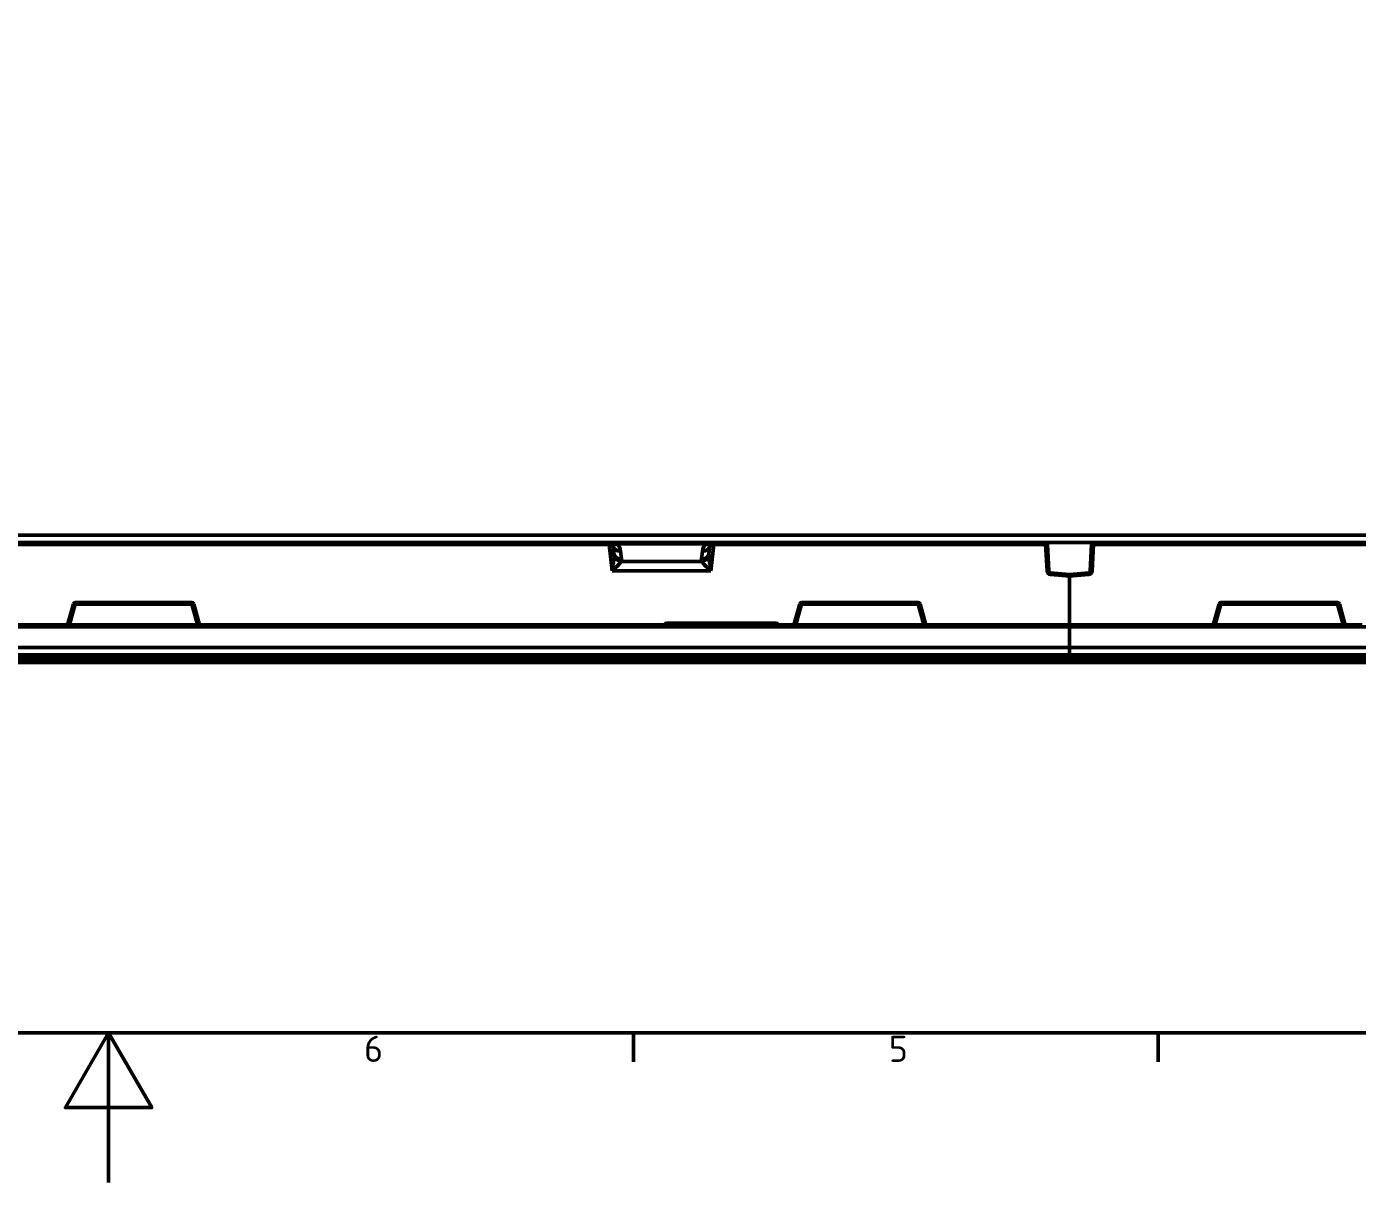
# Model space of a CAD drawing. Header units: millimetres. Extents: x 0 to 2219, y -32 to 1188.
# Drawn here: x 819.1 to 1174.5, y 0 to 308.9 of the extents above; entities that cross this region are included whole.
import ezdxf

# ---------------------------------------------------------------- set-up
doc = ezdxf.new("R2010")
doc.units = ezdxf.units.MM
doc.header["$LTSCALE"] = 2
doc.layers.get('0').update_dxf_attribs({"lineweight": 50})
for name, color, linetype, lineweight in [('Rahmen (ISO)', 7, 'Continuous', 50), ('Sichtbar (ISO)', 7, 'Continuous', 50), ('Sichtbar schmal (ISO)', 7, 'Continuous', 50)]:
    doc.layers.add(name, color=color, linetype=linetype, lineweight=lineweight)
doc.styles.add('Notiztext (DIN)', font='isocpeur.ttf')

# ---------------------------------------------------------------- blocks, each defined once
blk = doc.blocks.new('Ränder Standardrahmen')
at = {"layer": 'Rahmen (ISO)'}
for p, q in [((490.58, 20), (490.58, 16.1)), ((560.67, 20), (560.67, 16.1))]:
    blk.add_line(p, q, dxfattribs=at)
at = {"layer": 'Rahmen (ISO)', "flags": 128}
for points in [[(20, 20), (20, 574), (821, 574), (821, 20), (20, 20)], [(420.5, 0), (420.5, 20), (414.73, 10), (426.27, 10), (420.5, 20)]]:
    blk.add_lwpolyline(points, dxfattribs=at)
at = {"layer": 'Rahmen (ISO)', "char_height": 3.5, "attachment_point": 7, "style": 'Notiztext (DIN)'}
for s, insert in [('6', (454.62, 16.1)), ('5', (524.7, 16.1))]:
    blk.add_mtext(s, dxfattribs=dict(at, insert=insert))

msp = doc.modelspace()

# ---------------------------------------------------------------- linework, layer by layer
at = {"layer": 'Sichtbar (ISO)'}
for p, q in [((974.7259, 170.9723), (720.6318, 170.9723)), ((974.7259, 170.9723), (974.7784, 170.9723)), ((1002.5792, 170.9723), (974.7784, 170.9723)), ((1002.5792, 170.9723), (1002.6318, 170.9723)), ((1091.2851, 170.9723), (1002.6318, 170.9723)), ((1104.0726, 170.9723), (1091.2851, 170.9723)), ((1192.7259, 170.9723), (1104.0726, 170.9723)), ((975.9961, 167.9533), (975.7729, 170.0769)), ((1001.5847, 170.0769), (1001.3615, 167.9533)), ((1092.1561, 163.4064), (1091.7844, 170.4985)), ((1103.5732, 170.4985), (1103.2016, 163.4064)), ((1097.6788, 162.4911), (1092.6118, 162.9344)), ((1102.7458, 162.9344), (1097.6788, 162.4911)), ((1097.6788, 162.4911), (1097.6788, 161.9892)), ((1097.6788, 161.9892), (1097.6788, 162.4911)), ((1097.6788, 148.9723), (1097.6788, 161.9892)), ((1097.6788, 161.9892), (1097.6788, 148.9723)), ((830.07, 148.9723), (831.624, 154.6053)), ((863.2517, 154.9723), (832.106, 154.9723)), ((863.7337, 154.6053), (865.2877, 148.9723)), ((1024.07, 148.9723), (1025.624, 154.6053)), ((1057.2517, 154.9723), (1026.106, 154.9723)), ((1057.7337, 154.6053), (1059.2877, 148.9723)), ((1136.07, 148.9723), (1137.624, 154.6053)), ((1169.2517, 154.9723), (1138.106, 154.9723)), ((1169.7337, 154.6053), (1171.2877, 148.9723)), ((1019.2952, 149.4723), (990.0625, 149.4723)), ((830.4158, 148.9723), (705.5288, 148.9723)), ((864.7812, 148.9717), (830.5765, 148.9717)), ((989.8289, 148.9723), (864.9418, 148.9723)), ((989.5795, 149.1017), (989.5448, 148.9723)), ((1019.5288, 148.9723), (989.8289, 148.9723)), ((989.9384, 148.9849), (1019.4192, 148.9849)), ((1024.4158, 148.9723), (1019.5288, 148.9723)), ((1019.8128, 148.9723), (1019.7781, 149.1017)), ((1058.7812, 148.9717), (1024.5765, 148.9717)), ((1097.6788, 148.9723), (1058.9418, 148.9723)), ((1097.6788, 148.9723), (1097.6788, 148.4723)), ((1097.6788, 148.4723), (1097.6788, 148.9723)), ((1136.4158, 148.9723), (1097.6788, 148.9723)), ((1097.6788, 142.9723), (1097.6788, 148.4723)), ((1097.6788, 148.4723), (1097.6788, 142.9723)), ((1170.7812, 148.9717), (1136.5765, 148.9717)), ((1175.8289, 148.9723), (1170.9418, 148.9723)), ((597.6788, 142.9723), (1097.6788, 142.9723)), ((1097.6788, 140.998), (1097.6788, 142.9723)), ((1097.6788, 142.9723), (1097.6788, 140.998)), ((1097.6788, 142.9723), (1597.6788, 142.9723)), ((597.6788, 140.9723), (1097.6788, 140.9723)), ((597.6788, 138.9723), (1097.6788, 138.9723)), ((1097.6788, 140.998), (1097.6788, 140.9723)), ((1097.6788, 140.9723), (1097.6788, 140.998)), ((1097.6788, 139.9723), (1097.6788, 140.9723)), ((1097.6788, 140.9723), (1597.6788, 140.9723)), ((1097.6788, 140.9723), (1097.6788, 139.9723)), ((1097.6788, 139.4723), (1097.6788, 139.9723)), ((1097.6788, 139.9723), (1097.6788, 139.4723)), ((1097.6788, 139.4723), (1097.6788, 138.9723)), ((1097.6788, 138.9723), (1097.6788, 139.4723)), ((1097.6788, 138.9723), (1597.6788, 138.9723))]:
    msp.add_line(p, q, dxfattribs=at)
for centre, radius, start, end in [((974.7784, 169.9723), 1, 6, 90), ((1002.5792, 169.9723), 1, 90, 174), ((1091.2851, 170.4723), 0.5, 3, 90), ((1104.0726, 170.4723), 0.5, 90, 177), ((1092.6554, 163.4325), 0.5, 183, 265), ((1102.7023, 163.4325), 0.5, 275, 357), ((832.106, 154.4723), 0.5, 90, 164.577232), ((863.2517, 154.4723), 0.5, 15.422768, 90), ((1026.106, 154.4723), 0.5, 90, 164.577232), ((1057.2517, 154.4723), 0.5, 15.422768, 90), ((1138.106, 154.4723), 0.5, 90, 164.577232), ((1169.2517, 154.4723), 0.5, 15.422768, 90), ((990.0625, 148.9723), 0.5, 90, 165), ((1019.2952, 148.9723), 0.5, 15, 90)]:
    msp.add_arc(centre, radius, start, end, dxfattribs=at)
for centre, major_axis, start_param, end_param in [((989.925, 148.4592), (0.1365, 0.5096), 0.24870761, 0.4682626), ((1019.4326, 148.4592), (-0.1365, 0.5096), 5.81492271, 6.0344777)]:
    msp.add_ellipse(centre, major_axis=major_axis, ratio=0.94781297, start_param=start_param, end_param=end_param, dxfattribs=at)
for points in [[(830.5765, 148.9717), (830.5238, 148.9717), (830.4687, 148.9725), (830.4158, 148.9723)], [(864.9418, 148.9723), (864.889, 148.9723), (864.8339, 148.9717), (864.7812, 148.9717)], [(1024.5765, 148.9717), (1024.5238, 148.9717), (1024.4687, 148.9725), (1024.4158, 148.9723)], [(1058.9418, 148.9723), (1058.889, 148.9723), (1058.8339, 148.9717), (1058.7812, 148.9717)], [(1136.5765, 148.9717), (1136.5238, 148.9717), (1136.4687, 148.9725), (1136.4158, 148.9723)], [(1170.9418, 148.9723), (1170.889, 148.9723), (1170.8339, 148.9717), (1170.7812, 148.9717)]]:
    msp.add_open_spline(points, degree=3, dxfattribs=at)
at = {"layer": 'Sichtbar schmal (ISO)'}
for p, q in [((1592.6788, 173.0101), (602.6788, 173.0101)), ((974.7259, 170.9723), (974.7259, 170.4723)), ((976.7321, 170.6106), (1000.6255, 170.6106)), ((1002.6318, 170.9723), (1002.6318, 170.4723)), ((1091.2851, 170.4723), (1091.2851, 170.9723)), ((1104.0726, 170.9723), (1104.0726, 170.4723)), ((720.6318, 170.4723), (974.7259, 170.4723)), ((974.8304, 170.4778), (974.7259, 170.4723)), ((974.7259, 170.4723), (975.463, 163.4589)), ((977.9852, 166.524), (977.762, 168.6476)), ((999.5957, 168.6476), (999.3725, 166.524)), ((1001.8946, 163.4589), (1002.6318, 170.4723)), ((1002.6318, 170.4723), (1002.5272, 170.4778)), ((1002.6318, 170.4723), (1091.2851, 170.4723)), ((1091.2851, 170.4723), (1091.7844, 170.4985)), ((1091.2851, 170.4723), (1091.6568, 163.3802)), ((1103.5732, 170.4985), (1104.0726, 170.4723)), ((1103.7009, 163.3802), (1104.0726, 170.4723)), ((1104.0726, 170.4723), (1192.7259, 170.4723)), ((999.4376, 165.9163), (977.9201, 165.9163)), ((1001.8946, 163.4589), (975.463, 163.4589)), ((1092.1561, 163.4064), (1091.6568, 163.3802)), ((1092.5682, 162.4363), (1092.6118, 162.9344)), ((1092.5682, 162.4363), (1097.6788, 161.9892)), ((1097.6788, 161.9892), (1102.7894, 162.4363)), ((1102.7458, 162.9344), (1102.7894, 162.4363)), ((1103.7009, 163.3802), (1103.2016, 163.4064)), ((830.5765, 148.9717), (832.106, 154.5159)), ((832.106, 154.9723), (832.106, 154.5159)), ((832.106, 154.5159), (863.2517, 154.5159)), ((863.2517, 154.5159), (863.2517, 154.9723)), ((863.2517, 154.5159), (864.7812, 148.9717)), ((1024.5765, 148.9717), (1026.106, 154.5159)), ((1026.106, 154.9723), (1026.106, 154.5159)), ((1026.106, 154.5159), (1057.2517, 154.5159)), ((1057.2517, 154.5159), (1057.2517, 154.9723)), ((1057.2517, 154.5159), (1058.7812, 148.9717)), ((1136.5765, 148.9717), (1138.106, 154.5159)), ((1138.106, 154.9723), (1138.106, 154.5159)), ((1138.106, 154.5159), (1169.2517, 154.5159)), ((1169.2517, 154.5159), (1169.2517, 154.9723)), ((1169.2517, 154.5159), (1170.7812, 148.9717)), ((989.9384, 148.9849), (990.0625, 149.4479)), ((990.0625, 149.4723), (990.0625, 149.4479)), ((990.0625, 149.4479), (1019.2952, 149.4479)), ((1019.2952, 149.4479), (1019.2952, 149.4723)), ((1019.2952, 149.4479), (1019.4192, 148.9849)), ((597.6788, 148.4723), (1097.6788, 148.4723)), ((1097.6788, 148.4723), (1597.6788, 148.4723)), ((1097.6788, 140.998), (597.6788, 140.998)), ((597.6788, 139.9723), (1097.6788, 139.9723)), ((1097.6788, 139.4723), (597.6788, 139.4723)), ((1597.6788, 140.998), (1097.6788, 140.998)), ((1097.6788, 139.9723), (1597.6788, 139.9723)), ((1597.6788, 139.4723), (1097.6788, 139.4723))]:
    msp.add_line(p, q, dxfattribs=at)
for centre, radius, start, end in [((974.7784, 168.334), 3, 6, 49.364627), ((1002.5792, 168.334), 3, 130.635373, 174), ((1092.6554, 163.4325), 1, 183, 265), ((1102.7023, 163.4325), 1, 275, 357)]:
    msp.add_arc(centre, radius, start, end, dxfattribs=at)
for centre, major_axis, ratio, start_param, end_param in [((974.7784, 170.4723), (0, 0.5), 0.10396205, 4.7233154, 6.28318531), ((976.7321, 172.2489), (-1.3025, -1.5177), 0.68104059, 0, 0.89997518), ((1000.6255, 172.2489), (1.3025, -1.5177), 0.68104059, 5.38321013, 6.28318531), ((1002.5792, 170.4723), (0, 0.5), 0.10396205, 0, 1.55986991), ((974.7784, 169.9723), (0.9945, 0.1045), 0.5, 0, 1.46607657), ((977.762, 170.2859), (-1.989, -0.2091), 0.81766756, 0, 1.48506665), ((974.9687, 168.1623), (0.4095, -2.1026), 0.46032439, 1.08869359, 1.38218288), ((977.9852, 168.1623), (-1.989, -0.2091), 0.81766756, 0, 1.48506665), ((977.9201, 167.5546), (-1.8999, 0.6248), 0.80495509, 0.50930695, 1.82959576), ((999.3725, 168.1623), (1.989, -0.2091), 0.81766756, 4.79811866, 6.28318531), ((999.4376, 167.5546), (-1.8999, -0.6248), 0.80495509, 1.3119969, 2.6322857), ((999.5957, 170.2859), (1.989, -0.2091), 0.81766756, 4.79811866, 6.28318531), ((1002.389, 168.1623), (-0.4095, -2.1026), 0.46032439, 4.90100243, 5.19449171), ((1002.5792, 169.9723), (0.9945, -0.1045), 0.5, 1.67551608, 3.14159265), ((974.9687, 166.524), (3.0179, -0.2928), 0.68927105, 6.12952757, 6.42301685), ((1002.389, 166.524), (3.0179, 0.2928), 0.68927105, 3.00176111, 3.29525039), ((832.106, 154.4723), (-0.482, 0.133), 0.08403982, 4.73556919, 6.28318531), ((863.2517, 154.4723), (0.482, 0.133), 0.08403982, 0, 1.54761612), ((1026.106, 154.4723), (-0.482, 0.133), 0.08403982, 4.73556919, 6.28318531), ((1057.2517, 154.4723), (0.482, 0.133), 0.08403982, 0, 1.54761612), ((1138.106, 154.4723), (-0.482, 0.133), 0.08403982, 4.73556919, 6.28318531), ((1169.2517, 154.4723), (0.482, 0.133), 0.08403982, 0, 1.54761612), ((990.0625, 148.9723), (-0.483, 0.1294), 0.94781297, 4.96109659, 6.28318531), ((1019.2952, 148.9723), (0.483, 0.1294), 0.94781297, 0, 1.32208872)]:
    msp.add_ellipse(centre, major_axis=major_axis, ratio=ratio, start_param=start_param, end_param=end_param, dxfattribs=at)
for points, knots in [([(976.7321, 170.6106), (976.4476, 170.7327), (976.1317, 170.8221), (975.4731, 170.9424), (975.1246, 170.9723), (974.7784, 170.9723)], [-0.311240931, -0.311240931, -0.311240931, -0.311240931, -0.157644282, -0.157644282, 0.001013245, 0.001013245, 0.001013245, 0.001013245]), ([(1002.5792, 170.9723), (1002.4089, 170.9723), (1002.2379, 170.9651), (1001.8988, 170.9358), (1001.7306, 170.9137), (1001.5658, 170.8842), (1001.401, 170.8546), (1001.2383, 170.8172), (1000.9228, 170.7263), (1000.7701, 170.6727), (1000.6255, 170.6106)], [-0.000976488, -0.000976488, -0.000976488, -0.000976488, 0.077087947, 0.077087947, 0.155152382, 0.155152382, 0.155152382, 0.233216817, 0.233216817, 0.311281252, 0.311281252, 0.311281252, 0.311281252]), ([(976.0161, 167.3545), (976.0112, 167.2437), (976.003, 167.1263), (975.9631, 166.6733), (975.9161, 166.3047), (975.8605, 165.9176), (975.8145, 165.5969), (975.7621, 165.2613), (975.63, 164.4445), (975.5461, 163.9494), (975.463, 163.4589)], [-0.539798586, -0.539798586, -0.539798586, -0.539798586, -0.47931839, -0.47931839, -0.319211739, -0.319211739, -0.319211739, -0.186582298, -0.186582298, 0.001001563, 0.001001563, 0.001001563, 0.001001563]), ([(1001.8946, 163.4589), (1001.8116, 163.9494), (1001.7277, 164.4445), (1001.5956, 165.2613), (1001.5432, 165.5969), (1001.4971, 165.9176), (1001.4415, 166.3047), (1001.3945, 166.6733), (1001.3547, 167.1263), (1001.3464, 167.2437), (1001.3416, 167.3545)], [-0.640426606, -0.640426606, -0.640426606, -0.640426606, -0.452842485, -0.452842485, -0.320213303, -0.320213303, -0.320213303, -0.160106652, -0.160106652, -0.099626455, -0.099626455, -0.099626455, -0.099626455]), ([(975.463, 163.4589), (975.8124, 163.77), (976.1651, 164.084), (976.7284, 164.6013), (976.9542, 164.8136), (977.158, 165.0159), (977.4041, 165.2602), (977.6208, 165.4921), (977.8336, 165.7747), (977.8824, 165.8477), (977.9201, 165.9163)], [-0.001001563, -0.001001563, -0.001001563, -0.001001563, 0.186582298, 0.186582298, 0.319211739, 0.319211739, 0.319211739, 0.47931839, 0.47931839, 0.539798586, 0.539798586, 0.539798586, 0.539798586]), ([(999.4376, 165.9163), (999.4752, 165.8477), (999.524, 165.7747), (999.7368, 165.4921), (999.9536, 165.2602), (1000.1996, 165.0159), (1000.4034, 164.8136), (1000.6292, 164.6013), (1001.1925, 164.084), (1001.5452, 163.77), (1001.8946, 163.4589)], [0.099626455, 0.099626455, 0.099626455, 0.099626455, 0.160106652, 0.160106652, 0.320213303, 0.320213303, 0.320213303, 0.452842485, 0.452842485, 0.640426606, 0.640426606, 0.640426606, 0.640426606])]:
    msp.add_open_spline(points, degree=3, knots=knots, dxfattribs=at)

# ---------------------------------------------------------------- block references
at = {"xscale": 2, "yscale": 2, "zscale": 2}
msp.add_blockref('Ränder Standardrahmen', (0, 0), dxfattribs=at)

doc.saveas('drawing.dxf')
